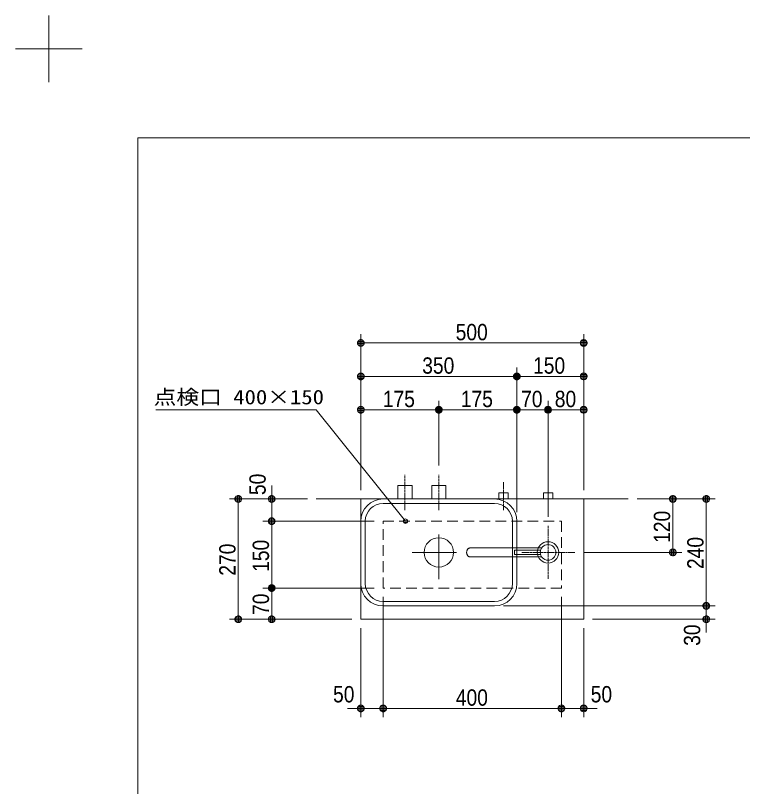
# Model space of a CAD drawing. Units: millimetres, scale not verified. Extents: x -3962 to 3962, y -3045 to 3045.
# Drawn here: x -3962 to -2331, y 1315 to 3045 of the extents above; entities that cross this region are included whole.
import ezdxf
from ezdxf.enums import TextEntityAlignment as Align

# ---------------------------------------------------------------- set-up
doc = ezdxf.new("R2010")
doc.units = ezdxf.units.MM
doc.header["$LTSCALE"] = 20
doc.linetypes.add('CHAIN1', pattern=[8, 5, -1, 1, -1])
doc.linetypes.add('DASHED1', pattern=[1.8, 1.2, -0.6])
for name, color, linetype, lineweight in [('0-0_1図面枠', 7, 'Continuous', 9), ('0-2_4給排水', 7, 'Continuous', 9), ('0-3_2寸法-1', 7, 'Continuous', 9), ('0-4_0', 7, 'Continuous', 9), ('0-5_2寸法-3', 7, 'Continuous', 9), ('0-6_2寸法-2', 7, 'Continuous', 9), ('0-7_5ボウル・キャビネット', 7, 'Continuous', 9)]:
    doc.layers.add(name, color=color, linetype=linetype, lineweight=lineweight)
doc.styles.add('ＭＳ ゴシック', font='')
doc.styles.add('ＭＳ Ｐゴシック', font='')
doc.styles.get('ＭＳ ゴシック').set_extended_font_data('MS Gothic')
doc.styles.get('ＭＳ Ｐゴシック').set_extended_font_data('MS PGothic')

# ---------------------------------------------------------------- blocks, each defined once
blk = doc.blocks.new('グループ-2')
at = {"layer": '0-0_1図面枠'}
for p, q in [((-42000, 57900), (-42000, 60900)), ((-43500, 59400), (-40500, 59400))]:
    blk.add_line(p, q, dxfattribs=at)
blk = doc.blocks.new('グループ-4')
at = {"layer": '0-0_1図面枠'}
blk.add_lwpolyline([(-38000, 55400), (38000, 55400), (38000, -55400), (-38000, -55400)], close=True, dxfattribs=at)
blk = doc.blocks.new('図面枠')
at = {"layer": '0-0_1図面枠'}
for name in ['グループ-2', 'グループ-4']:
    blk.add_blockref(name, (0, 0), dxfattribs=at)
blk = doc.blocks.new('_Dot')
at = {"layer": '0-4_0'}
for p, q in [((-10, 0), (-20, 0)), ((9.78, 2), (-9.78, 2)), ((7.99, 6), (-7.99, 6)), ((9.16, -3.98), (-9.16, -3.98)), ((6, -7.98), (-6, -7.98))]:
    blk.add_line(p, q, dxfattribs=at)
for points in [[(10, 0), (9.92, 1.25), (9.69, 2.49), (9.3, 3.68), (8.76, 4.82), (8.09, 5.88), (7.29, 6.85), (6.37, 7.71), (5.36, 8.44), (4.26, 9.05), (3.09, 9.51), (1.87, 9.82), (0.63, 9.98), (-0.63, 9.98), (-1.87, 9.82), (-3.09, 9.51), (-4.26, 9.05), (-5.36, 8.44), (-6.37, 7.71), (-7.29, 6.85), (-8.09, 5.88), (-8.76, 4.82), (-9.3, 3.68), (-9.69, 2.49), (-9.92, 1.25), (-10, 0), (0, 0)], [(-10, 0), (-9.92, -1.25), (-9.69, -2.49), (-9.3, -3.68), (-8.76, -4.82), (-8.09, -5.88), (-7.29, -6.85), (-6.37, -7.71), (-5.36, -8.44), (-4.26, -9.05), (-3.09, -9.51), (-1.87, -9.82), (-0.63, -9.98), (0.63, -9.98), (1.87, -9.82), (3.09, -9.51), (4.26, -9.05), (5.36, -8.44), (6.37, -7.71), (7.29, -6.85), (8.09, -5.88), (8.76, -4.82), (9.3, -3.68), (9.69, -2.49), (9.92, -1.25), (10, 0), (0, 0)]]:
    blk.add_lwpolyline(points, close=True, dxfattribs=at)
blk = doc.blocks.new('グループ-10')
at = {"layer": '0-2_4給排水', "linetype": 'CHAIN1'}
for p, q in [((-26020, 38700), (-26020, 40300)), ((-24500, 38700), (-24500, 40300))]:
    blk.add_line(p, q, dxfattribs=at)
at = {"layer": '0-2_4給排水'}
for points in [[(-26340, 39200), (-26340, 39800), (-25700, 39800), (-25700, 39200)], [(-24820, 39200), (-24820, 39800), (-24180, 39800), (-24180, 39200)]]:
    blk.add_lwpolyline(points, dxfattribs=at)
blk = doc.blocks.new('グループ-11')
at = {"layer": '0-2_4給排水', "linetype": 'CHAIN1'}
for p, q in [((-19600, 38000), (-19600, 35600)), ((-18400, 36800), (-20800, 36800))]:
    blk.add_line(p, q, dxfattribs=at)
at = {"layer": '0-2_4給排水'}
for points in [[(-19887.2, 37000), (-23100, 37000), (-23113.8, 36999.2), (-23127.9, 36996.7), (-23142.2, 36992.3), (-23156.4, 36986), (-23170.4, 36977.7), (-23183.8, 36967.4), (-23196.6, 36955.3), (-23208.3, 36941.4), (-23218.9, 36926.1), (-23228.2, 36909.4), (-23236.1, 36891.9), (-23242.5, 36873.6), (-23247.3, 36855), (-23250.7, 36836.4), (-23252.6, 36818), (-23253.2, 36800), (-23252.6, 36782), (-23250.7, 36763.6), (-23247.3, 36745), (-23242.5, 36726.4), (-23236.1, 36708.1), (-23228.2, 36690.6), (-23218.9, 36673.9), (-23208.3, 36658.6), (-23196.6, 36644.7), (-23183.8, 36632.6), (-23170.4, 36622.3), (-23156.4, 36614), (-23142.2, 36607.7), (-23127.9, 36603.3), (-23113.8, 36600.8), (-23100, 36600), (-19887.2, 36600)], [(-19935.4, 36900), (-21100, 36900), (-21100, 36700), (-19935.4, 36700)]]:
    blk.add_lwpolyline(points, dxfattribs=at)
for radius in [480, 350]:
    blk.add_circle((-19600, 36800), radius, dxfattribs=at)
blk = doc.blocks.new('グループ-14')
at = {"layer": '0-2_4給排水', "linetype": 'CHAIN1'}
for p, q in [((-21600, 38700), (-21600, 39980)), ((-19600, 38700), (-19600, 39980))]:
    blk.add_line(p, q, dxfattribs=at)
at = {"layer": '0-2_4給排水'}
for points in [[(-21810, 39200), (-21810, 39480), (-21390, 39480), (-21390, 39200)], [(-19810, 39200), (-19810, 39480), (-19390, 39480), (-19390, 39200)]]:
    blk.add_lwpolyline(points, dxfattribs=at)

msp = doc.modelspace()

# ---------------------------------------------------------------- linework, layer by layer
at = {"layer": '0-3_2寸法-1'}
for p, q in [((-3187.5, 2255), (-3187.5, 2330)), ((-2687.5, 2255), (-2687.5, 2330)), ((-2702.51, 2310), (-3172.49, 2310)), ((-3187.5, 2180), (-3187.5, 2255)), ((-2837.5, 2180), (-2837.5, 2255)), ((-2837.5, 2180), (-2837.5, 2255)), ((-2687.5, 2180), (-2687.5, 2255)), ((-2852.51, 2235), (-3172.49, 2235)), ((-2822.49, 2235), (-2702.51, 2235)), ((-3187.5, 1980), (-3187.5, 2180)), ((-3012.5, 2035), (-3012.5, 2180)), ((-3012.5, 2035), (-3012.5, 2180)), ((-2837.5, 1930), (-2837.5, 2180)), ((-2837.5, 1930), (-2837.5, 2180)), ((-2767.5, 1920), (-2767.5, 2180)), ((-2767.5, 1920), (-2767.5, 2180)), ((-2687.5, 1980), (-2687.5, 2180)), ((-3172.49, 2160), (-3027.51, 2160)), ((-2852.51, 2160), (-2997.49, 2160)), ((-2822.49, 2160), (-2782.51, 2160)), ((-2702.51, 2160), (-2752.49, 2160)), ((-3407.5, 1960), (-3482.5, 1960)), ((-2567.5, 1960), (-2467.5, 1960)), ((-2467.5, 1960), (-2392.5, 1960)), ((-3462.5, 1944.99), (-3462.5, 1705.01)), ((-2487.5, 1944.99), (-2487.5, 1855.01)), ((-2412.5, 1944.99), (-2412.5, 1735.01)), ((-3157.5, 1910), (-3407.5, 1910)), ((-3387.5, 1894.99), (-3387.5, 1775.01)), ((-2687.5, 1840), (-2467.5, 1840)), ((-3157.5, 1760), (-3407.5, 1760)), ((-3157.5, 1760), (-3407.5, 1760)), ((-3387.5, 1705.01), (-3387.5, 1744.99)), ((-3137.5, 1740), (-3137.5, 1470)), ((-2737.5, 1740), (-2737.5, 1470)), ((-2867.5, 1720), (-2392.5, 1720)), ((-3407.5, 1690), (-3482.5, 1690)), ((-3207.5, 1690), (-3407.5, 1690)), ((-3122.49, 1490), (-2752.51, 1490))]:
    msp.add_line(p, q, dxfattribs=at)
at = {"layer": '0-5_2寸法-3'}
for p, q in [((-3082.61, 1910.99), (-3092.39, 1910.99)), ((-3083.5, 1906.99), (-3091.5, 1906.99)), ((-3087.35, 1914.99), (-3087.65, 1914.99)), ((-3087.35, 1914.99), (-3087.65, 1914.99))]:
    msp.add_line(p, q, dxfattribs=at)
msp.add_lwpolyline([(-3087.5, 1910), (-3287.5, 2160), (-3647.5, 2160)], dxfattribs=at)
msp.add_circle((-3087.5, 1910), 5.01, dxfattribs=at)
msp.add_circle((-3087.5, 1910), 5.01, dxfattribs=at)
at = {"layer": '0-6_2寸法-2'}
for p, q in [((-3387.5, 1975.01), (-3387.5, 1990.01)), ((-3307.5, 1960), (-3407.5, 1960)), ((-3387.5, 1910), (-3387.5, 1960)), ((-3157.5, 1910), (-3407.5, 1910)), ((-3387.5, 1894.99), (-3387.5, 1879.99)), ((-2412.5, 1735.01), (-2412.5, 1750.01)), ((-3137.5, 1740), (-3137.5, 1470)), ((-2737.5, 1740), (-2737.5, 1470)), ((-2867.5, 1720), (-2392.5, 1720)), ((-2412.5, 1690), (-2412.5, 1720)), ((-2667.5, 1690), (-2392.5, 1690)), ((-3187.5, 1670), (-3187.5, 1470)), ((-2687.5, 1670), (-2687.5, 1470)), ((-2412.5, 1674.99), (-2412.5, 1659.99)), ((-3202.51, 1490), (-3217.51, 1490)), ((-3137.5, 1490), (-3187.5, 1490)), ((-3122.49, 1490), (-3107.49, 1490)), ((-2752.51, 1490), (-2767.51, 1490)), ((-2687.5, 1490), (-2737.5, 1490)), ((-2672.49, 1490), (-2657.49, 1490))]:
    msp.add_line(p, q, dxfattribs=at)
at = {"layer": '0-7_5ボウル・キャビネット'}
for p, q in [((-3287.5, 1960), (-2587.5, 1960)), ((-3137.5, 1960), (-2887.5, 1960)), ((-3137.5, 1950), (-2887.5, 1950)), ((-3187.5, 1770), (-3187.5, 1910)), ((-3177.5, 1770), (-3177.5, 1910)), ((-2847.5, 1910), (-2847.5, 1770)), ((-2837.5, 1910), (-2837.5, 1770)), ((-2887.5, 1730), (-3137.5, 1730)), ((-2887.5, 1720), (-3137.5, 1720))]:
    msp.add_line(p, q, dxfattribs=at)
at = {"layer": '0-7_5ボウル・キャビネット', "linetype": 'CHAIN1'}
for p, q in [((-3012.5, 1780), (-3012.5, 1900)), ((-3072.5, 1840), (-2952.5, 1840))]:
    msp.add_line(p, q, dxfattribs=at)
at = {"layer": '0-7_5ボウル・キャビネット'}
msp.add_lwpolyline([(-3187.5, 1960), (-2687.5, 1960), (-2687.5, 1690), (-3187.5, 1690)], close=True, dxfattribs=at)
at = {"layer": '0-7_5ボウル・キャビネット', "linetype": 'DASHED1'}
msp.add_lwpolyline([(-3137.5, 1910), (-2737.5, 1910), (-2737.5, 1760), (-3137.5, 1760)], close=True, dxfattribs=at)
at = {"layer": '0-7_5ボウル・キャビネット'}
msp.add_circle((-3012.5, 1840), 33, dxfattribs=at)
for centre, radius, start, end in [((-3137.5, 1910), 50, 90, 180), ((-2887.5, 1910), 50, 0, 90), ((-3137.5, 1910), 40, 90, 180), ((-2887.5, 1910), 40, 0, 90), ((-3137.5, 1770), 50, 180, 270), ((-3137.5, 1770), 40, 180, 270), ((-2887.5, 1770), 40, 270, 0), ((-2887.5, 1770), 50, 270, 0)]:
    msp.add_arc(centre, radius, start, end, dxfattribs=at)

# ---------------------------------------------------------------- block references
at = {"layer": '0-0_1図面枠', "xscale": 0.05, "yscale": 0.05}
msp.add_blockref('図面枠', (-1787.5, 0), dxfattribs=at)
at = {"layer": '0-2_4給排水', "xscale": 0.05, "yscale": 0.05}
for name in ['グループ-10', 'グループ-14', 'グループ-11']:
    msp.add_blockref(name, (-1787.5, 0), dxfattribs=at)
at = {"layer": '0-3_2寸法-1', "xscale": 0.7503418, "yscale": 0.7503418}
for p, rotation in [((-3187.5, 2310), 180), ((-3187.5, 2235), 180), ((-2837.5, 2235), 180), ((-3187.5, 2160), 180), ((-3012.5, 2160), 180), ((-2837.5, 2160), 180), ((-2767.5, 2160), 180), ((-3462.5, 1960), 90), ((-2487.5, 1960), 90), ((-2412.5, 1960), 90), ((-3387.5, 1910), 90), ((-2487.5, 1840), 270), ((-3387.5, 1760), 270), ((-3387.5, 1760), 90), ((-2412.5, 1720), 270), ((-3462.5, 1690), 270), ((-3387.5, 1690), 270), ((-3137.5, 1490), 180)]:
    msp.add_blockref('_Dot', p, dxfattribs=dict(at, rotation=rotation))
for p in [(-2687.5, 2310), (-2837.5, 2235), (-2687.5, 2235), (-3012.5, 2160), (-2837.5, 2160), (-2767.5, 2160), (-2687.5, 2160), (-2737.5, 1490)]:
    msp.add_blockref('_Dot', p, dxfattribs=at)
at = {"layer": '0-6_2寸法-2', "xscale": 0.7503418, "yscale": 0.7503418}
for p, rotation in [((-3387.5, 1960), 270), ((-3387.5, 1910), 90), ((-2412.5, 1720), 270), ((-2412.5, 1690), 90), ((-3137.5, 1490), 180), ((-2687.5, 1490), 180)]:
    msp.add_blockref('_Dot', p, dxfattribs=dict(at, rotation=rotation))
for p in [(-3187.5, 1490), (-2737.5, 1490)]:
    msp.add_blockref('_Dot', p, dxfattribs=at)

# ---------------------------------------------------------------- texts
at = {"layer": '0-3_2寸法-1', "style": 'ＭＳ Ｐゴシック', "width": 0.9}
for s, p in [('500', (-2974.78, 2305.04)), ('350', (-3049.78, 2230.04)), ('150', (-2801.11, 2230.04)), ('175', (-3138.22, 2155.04)), ('175', (-2963.22, 2155.04)), ('70', (-2827.87, 2155.04)), ('80', (-2752.38, 2155.04)), ('400', (-2974.39, 1485.04))]:
    msp.add_text(s, height=36.66, dxfattribs=at).set_placement(p, align=Align.BOTTOM_LEFT)
for s, p in [('120', (-2482.54, 1861.39)), ('240', (-2407.54, 1802.72)), ('270', (-3457.54, 1787.72)), ('150', (-3382.54, 1796.39)), ('70', (-3382.54, 1699.63))]:
    msp.add_text(s, height=36.66, rotation=90, dxfattribs=at).set_placement(p, align=Align.BOTTOM_LEFT)
at = {"layer": '0-5_2寸法-3', "style": 'ＭＳ ゴシック', "width": 1.15}
msp.add_text('点検口 400×150', height=32.55, dxfattribs=at).set_placement((-3652.53, 2162.62), align=Align.BOTTOM_LEFT)
at = {"layer": '0-6_2寸法-2', "style": 'ＭＳ Ｐゴシック', "width": 0.9}
for s, p in [('50', (-3389.98, 1968.68)), ('30', (-2414.98, 1630.32))]:
    msp.add_text(s, height=36.66, rotation=90, dxfattribs=at).set_placement(p, align=Align.BOTTOM_LEFT)
for p in [(-3249.86, 1492.48), (-2671.77, 1492.48)]:
    msp.add_text('50', height=36.66, dxfattribs=at).set_placement(p, align=Align.BOTTOM_LEFT)

doc.saveas('drawing.dxf')
